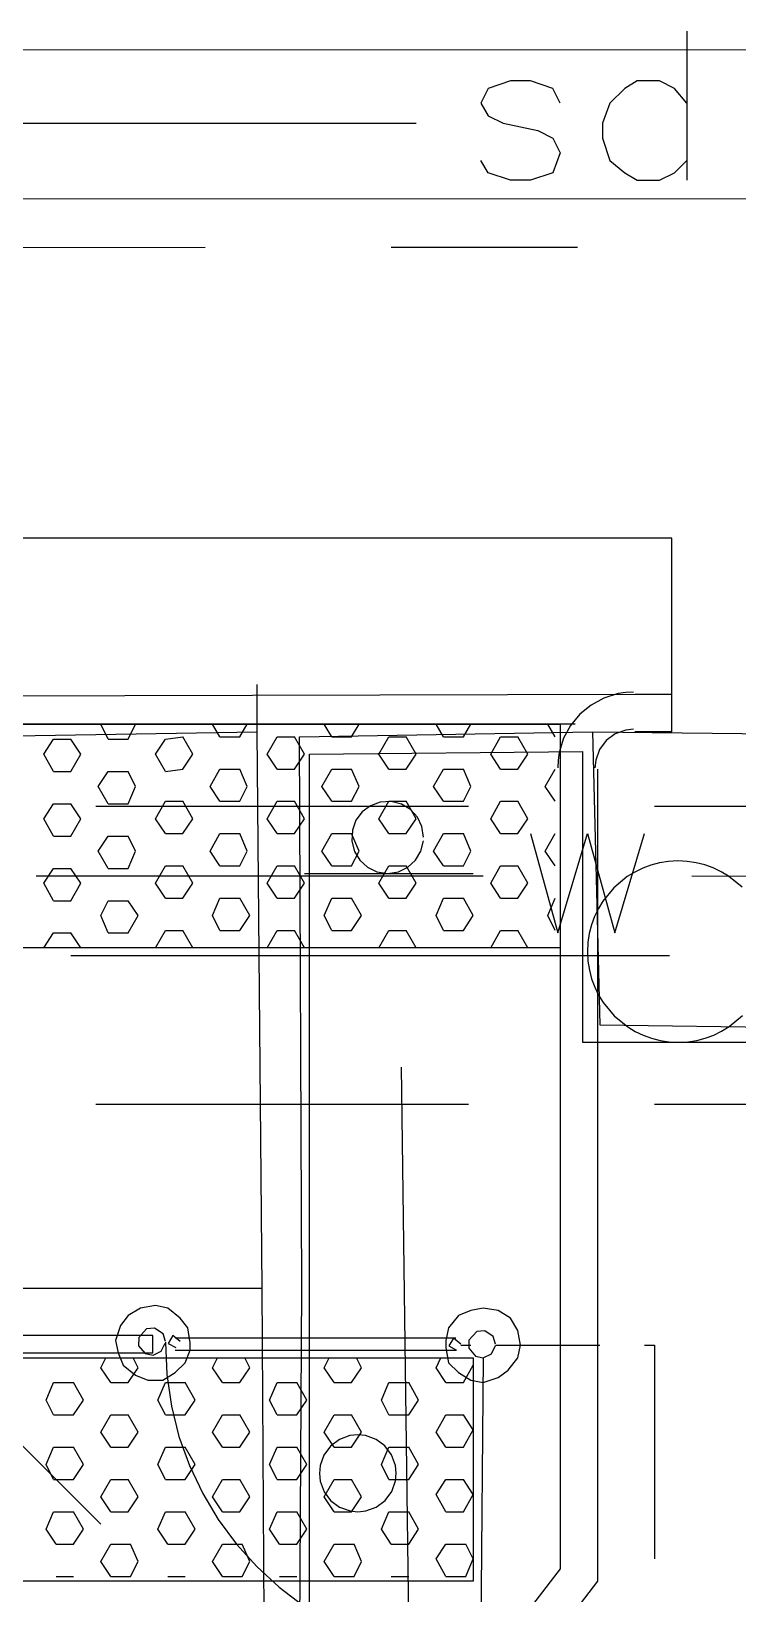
# Model space of a CAD drawing. Header units: feet. Extents: x 0 to 650, y -1 to 438.
# Drawn here: x 365 to 374.48, y 239.53 to 260.5 of the extents above; entities that cross this region are included whole.
import ezdxf

# ---------------------------------------------------------------- set-up
doc = ezdxf.new("R2010")
doc.units = ezdxf.units.FT
for name, color, linetype in [('AGUA', 5, 'CONTINUOUS'), ('DIGITALIZADO', 7, 'CONTINUOUS'), ('DRENAJE_PLUVIAL', 3, 'CONTINUOUS'), ('EJE_VIA', 7, 'CONTINUOUS'), ('ESTRUCTURAS', 7, 'CONTINUOUS'), ('METRO_RW', 140, 'CONTINUOUS'), ('TELECOM', 30, 'CONTINUOUS'), ('TOPO', 8, 'CONTINUOUS')]:
    doc.layers.add(name, color=color, linetype=linetype)

msp = doc.modelspace()

# ---------------------------------------------------------------- linework, layer by layer
at = {"layer": 'AGUA'}
for p, q in [((365.067, 249.167), (371.067, 249.167)), ((373.867, 249.167), (379.867, 249.133))]:
    msp.add_line(p, q, dxfattribs=at)
msp.add_lwpolyline([(371.7, 249.733), (372.067, 248.4), (372.467, 249.733), (372.833, 248.4), (373.233, 249.733)], dxfattribs=at)
at = {"layer": 'DIGITALIZADO'}
msp.add_line((371.233, 242.867), (372.633, 242.867), dxfattribs=at)
msp.add_lwpolyline([(373.233, 242.867), (373.367, 242.867), (373.367, 241.5), (373.367, 240)], dxfattribs=at)
at = {"layer": 'DRENAJE_PLUVIAL'}
for p, q in [((373.8, 260.5), (373.8, 258.5)), ((259.333, 260.2), (531.467, 260.333)), ((364.167, 259.267), (370.167, 259.267)), ((259.333, 258.2), (531.467, 258.333))]:
    msp.add_line(p, q, dxfattribs=at)
for points in [[(372.1, 259.533), (372, 259.733), (371.7, 259.833), (371.433, 259.833), (371.133, 259.733), (371.033, 259.533), (371.133, 259.367), (371.333, 259.267), (371.8, 259.167), (372, 259.067), (372.1, 258.867), (372, 258.6), (371.7, 258.5), (371.433, 258.5), (371.133, 258.6), (371.033, 258.767)], [(373.8, 259.533), (373.633, 259.733), (373.433, 259.833), (373.133, 259.833), (372.967, 259.733), (372.767, 259.533), (372.667, 259.267), (372.667, 259.067), (372.767, 258.767), (372.967, 258.6), (373.133, 258.5), (373.433, 258.5), (373.633, 258.6), (373.8, 258.767)]]:
    msp.add_lwpolyline(points, dxfattribs=at)
at = {"layer": 'EJE_VIA'}
for p, q in [((373.6, 253.7), (355.8, 253.7)), ((373.1, 251.6), (359.1, 251.567)), ((373.6, 251.6), (373.1, 251.6)), ((372.3, 251.2), (359.9, 251.2)), ((366.033, 251), (365.933, 251.2)), ((366.3, 251), (366.4, 251.2)), ((367.533, 251.033), (367.433, 251.2)), ((367.8, 251.033), (367.9, 251.2)), ((369.033, 251.033), (368.933, 251.2)), ((369.3, 251.033), (369.4, 251.2)), ((370.533, 251.033), (370.433, 251.2)), ((370.8, 251.033), (370.9, 251.2)), ((372.033, 251.033), (371.933, 251.2)), ((365.167, 250.8), (365.3, 251)), ((365.3, 251), (365.533, 251)), ((365.667, 250.8), (365.533, 251)), ((366.033, 251), (366.3, 251)), ((366.667, 250.8), (366.8, 251)), ((366.8, 251), (367.033, 251.033)), ((367.167, 250.8), (367.033, 251.033)), ((367.533, 251.033), (367.8, 251.033)), ((368.167, 250.8), (368.3, 251.033)), ((368.3, 251.033), (368.533, 251.033)), ((368.667, 250.8), (368.533, 251.033)), ((369.033, 251.033), (369.3, 251.033)), ((369.667, 250.8), (369.8, 251.033)), ((369.8, 251.033), (370.033, 251.033)), ((370.167, 250.8), (370.033, 251.033)), ((370.533, 251.033), (370.8, 251.033)), ((371.167, 250.8), (371.3, 251.033)), ((371.3, 251.033), (371.533, 251.033)), ((371.667, 250.8), (371.533, 251.033)), ((373.6, 251.1), (373.1, 251.1)), ((365.3, 250.567), (365.167, 250.8)), ((365.533, 250.567), (365.667, 250.8)), ((366.8, 250.567), (366.667, 250.8)), ((367.033, 250.6), (367.167, 250.8)), ((368.3, 250.6), (368.167, 250.8)), ((368.533, 250.6), (368.667, 250.8)), ((369.8, 250.6), (369.667, 250.8)), ((370.033, 250.6), (370.167, 250.8)), ((371.3, 250.6), (371.167, 250.8)), ((371.533, 250.6), (371.667, 250.8)), ((365.3, 250.567), (365.533, 250.567)), ((365.9, 250.367), (366.033, 250.567)), ((366.033, 250.567), (366.3, 250.567)), ((366.4, 250.367), (366.3, 250.567)), ((366.8, 250.567), (367.033, 250.6)), ((367.4, 250.367), (367.533, 250.6)), ((367.533, 250.6), (367.8, 250.6)), ((367.9, 250.367), (367.8, 250.6)), ((368.3, 250.6), (368.533, 250.6)), ((368.9, 250.367), (369.033, 250.6)), ((369.033, 250.6), (369.3, 250.6)), ((369.4, 250.367), (369.3, 250.6)), ((369.8, 250.6), (370.033, 250.6)), ((370.4, 250.367), (370.533, 250.6)), ((370.533, 250.6), (370.8, 250.6)), ((370.9, 250.367), (370.8, 250.6)), ((371.3, 250.6), (371.533, 250.6)), ((371.9, 250.367), (372.033, 250.6)), ((372.1, 250.6), (372.1, 239.867)), ((372.6, 250.6), (372.6, 239.7)), ((366.033, 250.133), (365.9, 250.367)), ((366.3, 250.133), (366.4, 250.367)), ((367.533, 250.167), (367.4, 250.367)), ((367.8, 250.167), (367.9, 250.367)), ((369.033, 250.167), (368.9, 250.367)), ((369.3, 250.167), (369.4, 250.367)), ((370.533, 250.167), (370.4, 250.367)), ((370.8, 250.167), (370.9, 250.367)), ((372.033, 250.167), (371.9, 250.367)), ((365.167, 249.933), (365.3, 250.133)), ((365.3, 250.133), (365.533, 250.133)), ((365.667, 249.933), (365.533, 250.133)), ((366.033, 250.133), (366.3, 250.133)), ((366.667, 249.933), (366.8, 250.167)), ((366.8, 250.167), (367.033, 250.167)), ((367.167, 249.933), (367.033, 250.167)), ((367.533, 250.167), (367.8, 250.167)), ((368.167, 249.933), (368.3, 250.167)), ((368.3, 250.167), (368.533, 250.167)), ((368.667, 249.933), (368.533, 250.167)), ((369.033, 250.167), (369.3, 250.167)), ((369.667, 249.933), (369.8, 250.167)), ((369.8, 250.167), (370.033, 250.167)), ((370.167, 249.933), (370.033, 250.167)), ((370.533, 250.167), (370.8, 250.167)), ((371.167, 249.933), (371.3, 250.167)), ((371.3, 250.167), (371.533, 250.167)), ((371.667, 249.933), (371.533, 250.167)), ((365.3, 249.7), (365.167, 249.933)), ((365.533, 249.7), (365.667, 249.933)), ((366.8, 249.733), (366.667, 249.933)), ((367.033, 249.733), (367.167, 249.933)), ((368.3, 249.733), (368.167, 249.933)), ((368.533, 249.733), (368.667, 249.933)), ((369.8, 249.733), (369.667, 249.933)), ((370.033, 249.733), (370.167, 249.933)), ((371.3, 249.733), (371.167, 249.933)), ((371.533, 249.733), (371.667, 249.933)), ((366.8, 249.733), (367.033, 249.733)), ((367.4, 249.5), (367.533, 249.733)), ((367.533, 249.733), (367.8, 249.733)), ((367.9, 249.5), (367.8, 249.733)), ((368.3, 249.733), (368.533, 249.733)), ((368.9, 249.5), (369.033, 249.733)), ((369.033, 249.733), (369.3, 249.733)), ((369.4, 249.5), (369.3, 249.733)), ((369.8, 249.733), (370.033, 249.733)), ((370.4, 249.5), (370.533, 249.733)), ((370.533, 249.733), (370.8, 249.733)), ((370.9, 249.5), (370.8, 249.733)), ((371.3, 249.733), (371.533, 249.733)), ((371.9, 249.5), (372.033, 249.733)), ((365.3, 249.7), (365.533, 249.7)), ((365.9, 249.5), (366.033, 249.7)), ((366.033, 249.7), (366.3, 249.7)), ((366.4, 249.5), (366.3, 249.7)), ((366.033, 249.267), (365.9, 249.5)), ((366.3, 249.267), (366.4, 249.5)), ((366.667, 249.067), (366.8, 249.3)), ((366.8, 249.3), (367.033, 249.3)), ((367.167, 249.067), (367.033, 249.3)), ((367.533, 249.3), (367.4, 249.5)), ((367.533, 249.3), (367.8, 249.3)), ((367.8, 249.3), (367.9, 249.5)), ((368.167, 249.067), (368.3, 249.3)), ((368.3, 249.3), (368.533, 249.3)), ((368.667, 249.067), (368.533, 249.3)), ((369.033, 249.3), (368.9, 249.5)), ((369.033, 249.3), (369.3, 249.3)), ((369.3, 249.3), (369.4, 249.5)), ((369.667, 249.067), (369.8, 249.3)), ((369.8, 249.3), (370.033, 249.3)), ((370.167, 249.067), (370.033, 249.3)), ((370.533, 249.3), (370.4, 249.5)), ((370.533, 249.3), (370.8, 249.3)), ((370.8, 249.3), (370.9, 249.5)), ((371.167, 249.067), (371.3, 249.3)), ((371.3, 249.3), (371.533, 249.3)), ((371.667, 249.067), (371.533, 249.3)), ((372.033, 249.3), (371.9, 249.5)), ((365.167, 249.067), (365.3, 249.267)), ((365.3, 249.267), (365.533, 249.267)), ((365.667, 249.067), (365.533, 249.267)), ((366.033, 249.267), (366.3, 249.267)), ((368.667, 249.2), (370.933, 249.2)), ((365.3, 248.833), (365.167, 249.067)), ((365.533, 248.833), (365.667, 249.067)), ((366.8, 248.867), (366.667, 249.067)), ((367.033, 248.867), (367.167, 249.067)), ((368.3, 248.867), (368.167, 249.067)), ((368.533, 248.867), (368.667, 249.067)), ((369.8, 248.867), (369.667, 249.067)), ((370.033, 248.867), (370.167, 249.067)), ((371.3, 248.867), (371.167, 249.067)), ((371.533, 248.867), (371.667, 249.067)), ((365.3, 248.833), (365.533, 248.833)), ((365.933, 248.633), (366.033, 248.833)), ((366.033, 248.833), (366.3, 248.833)), ((366.433, 248.633), (366.3, 248.833)), ((366.8, 248.867), (367.033, 248.867)), ((367.433, 248.633), (367.533, 248.867)), ((367.533, 248.867), (367.8, 248.867)), ((367.933, 248.633), (367.8, 248.867)), ((368.3, 248.867), (368.533, 248.867)), ((368.933, 248.633), (369.033, 248.867)), ((369.033, 248.867), (369.3, 248.867)), ((369.433, 248.633), (369.3, 248.867)), ((369.8, 248.867), (370.033, 248.867)), ((370.433, 248.633), (370.533, 248.867)), ((370.533, 248.867), (370.8, 248.867)), ((370.933, 248.633), (370.8, 248.867)), ((371.3, 248.867), (371.533, 248.867)), ((371.933, 248.633), (372.033, 248.867)), ((366.033, 248.4), (365.933, 248.633)), ((366.3, 248.4), (366.433, 248.633)), ((367.533, 248.433), (367.433, 248.633)), ((367.8, 248.433), (367.933, 248.633)), ((369.033, 248.433), (368.933, 248.633)), ((369.3, 248.433), (369.433, 248.633)), ((370.533, 248.433), (370.433, 248.633)), ((370.8, 248.433), (370.933, 248.633)), ((372.033, 248.433), (371.933, 248.633)), ((365.167, 248.2), (365.3, 248.4)), ((365.3, 248.4), (365.533, 248.4)), ((365.667, 248.2), (365.533, 248.4)), ((366.033, 248.4), (366.3, 248.4)), ((366.667, 248.2), (366.8, 248.433)), ((366.8, 248.433), (367.033, 248.433)), ((367.167, 248.2), (367.033, 248.433)), ((367.533, 248.433), (367.8, 248.433)), ((368.167, 248.2), (368.3, 248.433)), ((368.3, 248.433), (368.533, 248.433)), ((368.667, 248.2), (368.533, 248.433)), ((369.033, 248.433), (369.3, 248.433)), ((369.667, 248.2), (369.8, 248.433)), ((369.8, 248.433), (370.033, 248.433)), ((370.167, 248.2), (370.033, 248.433)), ((370.533, 248.433), (370.8, 248.433)), ((371.167, 248.2), (371.3, 248.433)), ((371.3, 248.433), (371.533, 248.433)), ((371.667, 248.2), (371.533, 248.433)), ((372.1, 248.2), (360.1, 248.2)), ((365.933, 242.567), (366, 242.7)), ((366.433, 242.567), (366.367, 242.7)), ((367.433, 242.567), (367.5, 242.7)), ((367.933, 242.567), (367.867, 242.7)), ((368.933, 242.567), (369, 242.7)), ((369.433, 242.567), (369.367, 242.7)), ((370.433, 242.567), (370.5, 242.7)), ((370.8, 242.367), (370.933, 242.6)), ((366.067, 242.367), (365.933, 242.567)), ((366.3, 242.367), (366.433, 242.567)), ((367.567, 242.367), (367.433, 242.567)), ((367.8, 242.367), (367.933, 242.567)), ((369.067, 242.367), (368.933, 242.567)), ((369.3, 242.367), (369.433, 242.567)), ((370.567, 242.367), (370.433, 242.567)), ((365.2, 242.133), (365.3, 242.367)), ((365.3, 242.367), (365.567, 242.367)), ((365.7, 242.133), (365.567, 242.367)), ((366.067, 242.367), (366.3, 242.367)), ((366.7, 242.133), (366.8, 242.367)), ((366.8, 242.367), (367.067, 242.367)), ((367.2, 242.133), (367.067, 242.367)), ((367.567, 242.367), (367.8, 242.367)), ((368.2, 242.133), (368.3, 242.367)), ((368.3, 242.367), (368.567, 242.367)), ((368.7, 242.133), (368.567, 242.367)), ((369.067, 242.367), (369.3, 242.367)), ((369.7, 242.133), (369.8, 242.367)), ((369.8, 242.367), (370.067, 242.367)), ((370.2, 242.133), (370.067, 242.367)), ((370.567, 242.367), (370.8, 242.367)), ((365.3, 241.933), (365.2, 242.133)), ((365.567, 241.933), (365.7, 242.133)), ((366.8, 241.933), (366.7, 242.133)), ((367.067, 241.933), (367.2, 242.133)), ((368.3, 241.933), (368.2, 242.133)), ((368.567, 241.933), (368.7, 242.133)), ((369.8, 241.933), (369.7, 242.133)), ((370.067, 241.933), (370.2, 242.133)), ((365.3, 241.933), (365.567, 241.933)), ((365.933, 241.7), (366.067, 241.933)), ((366.067, 241.933), (366.3, 241.933)), ((366.433, 241.7), (366.3, 241.933)), ((366.8, 241.933), (367.067, 241.933)), ((367.433, 241.7), (367.567, 241.933)), ((367.567, 241.933), (367.8, 241.933)), ((367.933, 241.7), (367.8, 241.933)), ((368.3, 241.933), (368.567, 241.933)), ((368.933, 241.7), (369.067, 241.933)), ((369.067, 241.933), (369.3, 241.933)), ((369.433, 241.7), (369.3, 241.933)), ((369.8, 241.933), (370.067, 241.933)), ((370.433, 241.7), (370.567, 241.933)), ((370.567, 241.933), (370.8, 241.933)), ((370.933, 241.733), (370.8, 241.933)), ((366.067, 241.5), (365.933, 241.7)), ((366.3, 241.5), (366.433, 241.7)), ((367.567, 241.5), (367.433, 241.7)), ((367.8, 241.5), (367.933, 241.7)), ((369.067, 241.5), (368.933, 241.7)), ((369.3, 241.5), (369.433, 241.7)), ((370.567, 241.5), (370.433, 241.7)), ((370.8, 241.5), (370.933, 241.733)), ((365.2, 241.267), (365.3, 241.5)), ((365.3, 241.5), (365.567, 241.5)), ((365.7, 241.267), (365.567, 241.5)), ((366.067, 241.5), (366.3, 241.5)), ((366.7, 241.267), (366.8, 241.5)), ((366.8, 241.5), (367.067, 241.5)), ((367.2, 241.267), (367.067, 241.5)), ((367.567, 241.5), (367.8, 241.5)), ((368.2, 241.267), (368.3, 241.5)), ((368.3, 241.5), (368.567, 241.5)), ((368.7, 241.267), (368.567, 241.5)), ((369.067, 241.5), (369.3, 241.5)), ((369.7, 241.267), (369.8, 241.5)), ((369.8, 241.5), (370.067, 241.5)), ((370.2, 241.267), (370.067, 241.5)), ((370.567, 241.5), (370.8, 241.5)), ((365.3, 241.067), (365.2, 241.267)), ((365.567, 241.067), (365.7, 241.267)), ((366.8, 241.067), (366.7, 241.267)), ((367.067, 241.067), (367.2, 241.267)), ((368.3, 241.067), (368.2, 241.267)), ((368.567, 241.067), (368.7, 241.267)), ((369.8, 241.067), (369.7, 241.267)), ((370.067, 241.067), (370.2, 241.267)), ((365.3, 241.067), (365.567, 241.067)), ((365.933, 240.833), (366.067, 241.067)), ((366.067, 241.067), (366.3, 241.067)), ((366.433, 240.833), (366.3, 241.067)), ((366.8, 241.067), (367.067, 241.067)), ((367.433, 240.833), (367.567, 241.067)), ((367.567, 241.067), (367.8, 241.067)), ((367.933, 240.833), (367.8, 241.067)), ((368.3, 241.067), (368.567, 241.067)), ((368.933, 240.833), (369.067, 241.067)), ((369.067, 241.067), (369.3, 241.067)), ((369.433, 240.833), (369.3, 241.067)), ((369.8, 241.067), (370.067, 241.067)), ((370.433, 240.867), (370.567, 241.067)), ((370.567, 241.067), (370.8, 241.067)), ((370.933, 240.867), (370.8, 241.067)), ((366.067, 240.633), (365.933, 240.833)), ((366.3, 240.633), (366.433, 240.833)), ((367.567, 240.633), (367.433, 240.833)), ((367.8, 240.633), (367.933, 240.833)), ((369.067, 240.633), (368.933, 240.833)), ((369.3, 240.633), (369.433, 240.833)), ((370.567, 240.633), (370.433, 240.867)), ((370.8, 240.633), (370.933, 240.867)), ((365.2, 240.4), (365.3, 240.633)), ((365.3, 240.633), (365.567, 240.633)), ((365.7, 240.4), (365.567, 240.633)), ((366.067, 240.633), (366.3, 240.633)), ((366.7, 240.4), (366.8, 240.633)), ((366.8, 240.633), (367.067, 240.633)), ((367.2, 240.4), (367.067, 240.633)), ((367.567, 240.633), (367.8, 240.633)), ((368.2, 240.4), (368.3, 240.633)), ((368.3, 240.633), (368.567, 240.633)), ((368.7, 240.4), (368.567, 240.633)), ((369.067, 240.633), (369.3, 240.633)), ((369.7, 240.4), (369.8, 240.633)), ((369.8, 240.633), (370.067, 240.633)), ((370.2, 240.4), (370.067, 240.633)), ((370.567, 240.633), (370.8, 240.633)), ((365.333, 240.2), (365.2, 240.4)), ((365.567, 240.2), (365.7, 240.4)), ((366.833, 240.2), (366.7, 240.4)), ((367.067, 240.2), (367.2, 240.4)), ((368.333, 240.2), (368.2, 240.4)), ((368.567, 240.2), (368.7, 240.4)), ((369.833, 240.2), (369.7, 240.4)), ((370.067, 240.2), (370.2, 240.4)), ((365.333, 240.2), (365.567, 240.2)), ((365.933, 239.967), (366.067, 240.2)), ((366.067, 240.2), (366.333, 240.2)), ((366.433, 239.967), (366.333, 240.2)), ((366.833, 240.2), (367.067, 240.2)), ((367.433, 239.967), (367.567, 240.2)), ((367.567, 240.2), (367.833, 240.2)), ((367.933, 239.967), (367.833, 240.2)), ((368.333, 240.2), (368.567, 240.2)), ((368.933, 239.967), (369.067, 240.2)), ((369.067, 240.2), (369.333, 240.2)), ((369.433, 239.967), (369.333, 240.2)), ((369.833, 240.2), (370.067, 240.2)), ((370.433, 240), (370.567, 240.2)), ((370.567, 240.2), (370.833, 240.2)), ((370.933, 240), (370.833, 240.2)), ((366.067, 239.767), (365.933, 239.967)), ((372.1, 239.867), (366.1, 232.1)), ((366.333, 239.767), (366.433, 239.967)), ((367.567, 239.767), (367.433, 239.967)), ((367.833, 239.767), (367.933, 239.967)), ((369.067, 239.767), (368.933, 239.967)), ((369.333, 239.767), (369.433, 239.967)), ((370.567, 239.767), (370.433, 240)), ((370.833, 239.767), (370.933, 240)), ((365.333, 239.767), (365.567, 239.767)), ((366.067, 239.767), (366.333, 239.767)), ((372.6, 239.7), (366.6, 231.9)), ((366.833, 239.767), (367.067, 239.767)), ((367.567, 239.767), (367.833, 239.767)), ((368.333, 239.767), (368.567, 239.767)), ((369.067, 239.767), (369.333, 239.767)), ((369.833, 239.767), (370.067, 239.767)), ((370.567, 239.767), (370.833, 239.767))]:
    msp.add_line(p, q, dxfattribs=at)
for points in [[(373.6, 251.1), (373.6, 253.7), (355.8, 253.7)], [(373.083, 251.633), (372.979, 251.628), (372.878, 251.613), (372.687, 251.553), (372.514, 251.459), (372.364, 251.335), (372.24, 251.185), (372.146, 251.012), (372.087, 250.821), (372.072, 250.72), (372.067, 250.616)], [(360.1, 251.2), (372.1, 251.2), (372.1, 248.2), (360.1, 248.2), (360.1, 251.2)], [(373.083, 251.133), (372.979, 251.123), (372.837, 251.071), (372.718, 250.982), (372.629, 250.863), (372.577, 250.72), (372.567, 250.616)], [(370.267, 249.685), (370.245, 249.828), (370.183, 249.955), (370.09, 250.057), (369.97, 250.129), (369.831, 250.164), (369.685, 250.157), (369.552, 250.108), (369.441, 250.024), (369.358, 249.912), (369.31, 249.779), (369.303, 249.633), (369.339, 249.494), (369.411, 249.375), (369.514, 249.282), (369.641, 249.221), (369.785, 249.2), (369.928, 249.222), (370.055, 249.283), (370.157, 249.377), (370.229, 249.496), (370.264, 249.635)], [(360.1, 242.7), (370.933, 242.7), (370.933, 239.7), (360.1, 239.7), (360.1, 242.7)]]:
    msp.add_lwpolyline(points, dxfattribs=at)
at = {"layer": 'ESTRUCTURAS'}
for p, q in [((366.633, 243), (359.833, 243)), ((366.633, 242.767), (366.633, 243)), ((366.933, 242.967), (370.7, 242.967)), ((366.933, 242.8), (370.7, 242.8)), ((370.767, 242.867), (370.9, 242.867)), ((359.8, 242.767), (366.633, 242.767)), ((371.067, 242.7), (371.033, 238.633))]:
    msp.add_line(p, q, dxfattribs=at)
for points in [[(374.541, 249.013), (374.361, 249.161), (374.26, 249.221), (374.154, 249.272), (374.042, 249.313), (373.925, 249.343), (373.804, 249.361), (373.68, 249.367), (373.555, 249.36), (373.435, 249.341), (373.318, 249.311), (373.207, 249.27), (373.1, 249.218), (373, 249.157), (372.821, 249.008), (372.672, 248.827), (372.612, 248.727), (372.561, 248.62), (372.52, 248.508), (372.491, 248.392), (372.473, 248.271), (372.467, 248.146), (372.473, 248.022), (372.492, 247.901), (372.522, 247.785), (372.564, 247.673), (372.615, 247.567), (372.676, 247.467), (372.825, 247.287), (373.006, 247.139), (373.106, 247.078), (373.213, 247.028), (373.325, 246.987), (373.442, 246.957), (373.562, 246.939), (373.687, 246.933), (373.811, 246.94), (373.932, 246.959), (374.048, 246.989), (374.16, 247.03), (374.266, 247.082), (374.366, 247.143), (374.546, 247.292)], [(367.133, 242.9), (367.1, 243.1), (367, 243.233), (366.833, 243.367), (366.667, 243.4), (366.467, 243.367), (366.3, 243.267), (366.2, 243.133), (366.133, 242.933), (366.167, 242.767), (366.233, 242.6), (366.4, 242.467), (366.567, 242.4), (366.767, 242.4), (366.933, 242.5), (367.067, 242.633), (367.133, 242.8), (367.133, 242.9)], [(371.567, 242.867), (371.533, 243.067), (371.433, 243.233), (371.267, 243.333), (371.067, 243.367), (370.9, 243.333), (370.733, 243.267), (370.6, 243.1), (370.567, 242.933), (370.567, 242.833), (370.6, 242.633), (370.733, 242.5), (370.9, 242.4), (371.067, 242.367), (371.267, 242.433), (371.4, 242.533), (371.533, 242.7), (371.567, 242.867)], [(366.8, 242.916), (366.769, 243.019), (366.654, 243.096), (366.546, 243.086), (366.442, 242.971), (366.441, 242.862), (366.529, 242.756), (366.635, 242.734), (366.746, 242.787), (366.799, 242.898)], [(371.233, 242.883), (371.202, 242.986), (371.087, 243.063), (370.979, 243.052), (370.875, 242.938), (370.875, 242.829), (370.962, 242.722), (371.068, 242.701), (371.179, 242.753), (371.232, 242.864)], [(366.8, 242.909), (366.819, 242.475), (366.881, 242.052), (366.983, 241.644), (367.124, 241.253), (367.301, 240.88), (367.511, 240.529), (367.754, 240.2), (368.026, 239.897), (368.327, 239.62), (368.652, 239.374), (369.001, 239.159), (369.372, 238.978), (369.761, 238.832), (370.168, 238.725), (370.59, 238.658), (371.024, 238.633)], [(367, 242.917), (366.9, 242.998), (366.837, 242.892), (366.941, 242.837)], [(370.767, 242.883), (370.667, 242.965), (370.604, 242.859), (370.708, 242.804)], [(369.9, 241.151), (369.889, 241.256), (369.837, 241.398), (369.748, 241.516), (369.628, 241.605), (369.486, 241.656), (369.382, 241.667), (369.278, 241.656), (369.136, 241.604), (369.017, 241.514), (368.928, 241.395), (368.877, 241.253), (368.867, 241.148), (368.877, 241.044), (368.93, 240.902), (369.019, 240.784), (369.138, 240.695), (369.281, 240.644), (369.385, 240.633), (369.489, 240.644), (369.631, 240.696), (369.75, 240.786), (369.838, 240.905), (369.89, 241.047), (369.9, 241.151)]]:
    msp.add_lwpolyline(points, dxfattribs=at)
at = {"layer": 'METRO_RW'}
for p, q in [((367.333, 257.6), (352.333, 257.567)), ((372.333, 257.6), (369.833, 257.6)), ((365.933, 240.467), (361.8, 244.6))]:
    msp.add_line(p, q, dxfattribs=at)
at = {"layer": 'TELECOM'}
for p, q in [((365.867, 250.1), (370.867, 250.1)), ((365.533, 248.1), (373.567, 248.1)), ((370.867, 246.1), (365.867, 246.1)), ((378.633, 246.1), (373.367, 246.1))]:
    msp.add_line(p, q, dxfattribs=at)
msp.add_lwpolyline([(373.367, 250.1), (378.6, 250.1), (378.633, 246.1)], dxfattribs=at)
at = {"layer": 'TOPO'}
for points in [[(368.067, 230.467), (368.033, 231.067), (368.133, 238.5), (368.1, 243.633), (368.033, 251.1), (368.033, 251.733)], [(372.6, 231), (370, 231.033), (368.633, 231.033), (368.6, 238.6), (368.633, 243.633), (368.6, 251.033), (372.533, 251.1), (375.233, 251.067), (418.167, 251.067), (453.433, 251.067), (480.667, 251.067), (515.533, 251.2), (531.467, 251.067)], [(355.5, 239.3), (355.467, 239.8), (355.5, 246.533), (355.7, 247.9), (356.333, 249.133), (357.3, 250.133), (358.567, 250.8), (360, 251), (363.967, 251.033), (368.033, 251.1)], [(360, 251), (359.733, 243.633), (368.1, 243.633)], [(372.533, 251.1), (372.633, 247.167), (375.233, 247.133), (375.233, 251.067)], [(368.733, 231.067), (368.733, 250.8), (372.4, 250.833), (372.4, 246.933), (375.367, 246.933), (375.333, 250.9), (399.933, 250.9), (429.733, 250.9), (464.9, 250.867), (502.2, 250.9), (531.467, 250.967)], [(369.967, 246.6), (370.1, 236.5), (384.167, 236.467)]]:
    msp.add_lwpolyline(points, dxfattribs=at)

doc.saveas('drawing.dxf')
